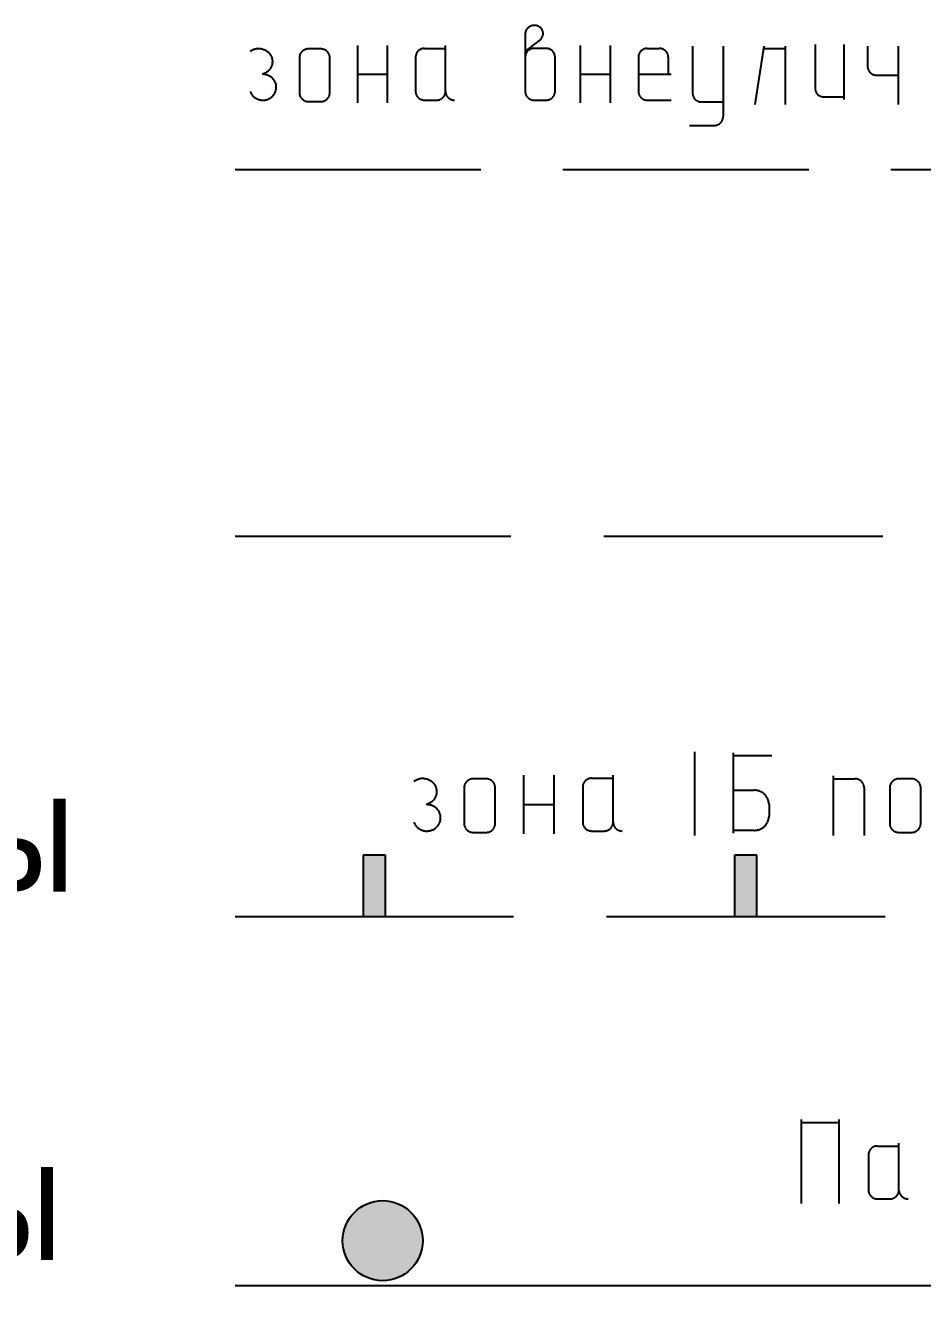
# Model space of a CAD drawing. Extents: x -2918 to -212, y 225 to 5715.
# Drawn here: x -390.19 to -374.54, y 924.11 to 946.28 of the extents above; entities that cross this region are included whole.
import ezdxf

# ---------------------------------------------------------------- set-up
doc = ezdxf.new("R2010")
doc.units = 0
doc.layers.get('0').update_dxf_attribs({"linetype": 'CONTINUOUS'})
doc.styles.add('STYLE-ARIAL_NARROW', font='ARIALN.TTF')

# ---------------------------------------------------------------- blocks, each defined once
blk = doc.blocks.new('УСЛ__ОБОЗНАЧЕНИЯ_ГЕО_2')
at = {"linetype": 'CONTINUOUS'}
for points in [[(91.618, -100.262), (91.226, -100.262), (91.226, -101.328), (91.618, -101.328)], [(98.094, -100.262), (97.702, -100.262), (97.702, -101.328), (98.094, -101.328)]]:
    blk.add_hatch(color=18, dxfattribs=at).paths.add_polyline_path(points)
h = blk.add_hatch(color=18, dxfattribs=at)
edge = h.paths.add_edge_path()
edge.add_arc((91.567, -106.982), 0.698, 0, 360)
at = {"color": 18, "linetype": 'CONTINUOUS'}
for p, q in [((90.486, -86.199), (90.273, -86.199)), ((91.128, -86.14), (91.128, -87.139)), ((91.647, -86.14), (91.647, -87.139)), ((92.298, -86.191), (92.662, -86.191)), ((92.662, -86.943), (92.662, -86.141)), ((94.312, -86.041), (94.052, -86.241)), ((94.417, -86.191), (94.208, -86.191)), ((95.012, -86.14), (95.012, -87.139)), ((95.532, -86.14), (95.532, -87.139)), ((96.182, -86.191), (96.391, -86.191)), ((96.971, -86.151), (96.971, -86.971)), ((97.504, -86.151), (97.504, -87.381)), ((98.214, -86.149), (98.055, -87.169)), ((98.585, -86.199), (98.214, -86.199)), ((98.585, -86.149), (98.585, -87.169)), ((99.109, -86.124), (99.109, -86.892)), ((99.607, -86.124), (99.607, -87.083)), ((100.023, -86.149), (100.023, -86.506)), ((100.554, -86.149), (100.554, -87.169)), ((90.114, -86.353), (90.114, -86.965)), ((90.645, -86.965), (90.645, -86.353)), ((92.141, -86.342), (92.141, -86.943)), ((94.573, -86.943), (94.573, -86.342)), ((96.026, -86.342), (96.026, -86.943)), ((96.547, -86.342), (96.547, -86.642)), ((91.128, -86.64), (91.647, -86.64)), ((95.012, -86.64), (95.532, -86.64)), ((96.026, -86.642), (96.599, -86.642)), ((100.182, -86.659), (100.554, -86.659)), ((92.298, -87.093), (92.506, -87.093)), ((94.208, -87.093), (94.417, -87.093)), ((96.182, -87.093), (96.599, -87.093)), ((99.258, -87.035), (99.607, -87.035)), ((90.273, -87.118), (90.486, -87.118)), ((97.131, -87.125), (97.504, -87.125)), ((96.917, -87.535), (97.344, -87.535)), ((88.993, -88.303), (93.281, -88.303)), ((94.71, -88.303), (98.997, -88.303)), ((100.426, -88.303), (104.713, -88.303)), ((88.993, -94.696), (93.804, -94.696)), ((95.425, -94.696), (100.289, -94.696)), ((97.003, -98.459), (97.003, -99.916)), ((97.679, -98.476), (97.679, -99.877)), ((98.356, -98.526), (97.679, -98.526)), ((92.112, -98.969), (92.122, -98.962)), ((92.122, -98.962), (92.133, -98.955)), ((92.133, -98.955), (92.144, -98.949)), ((92.144, -98.949), (92.155, -98.943)), ((92.155, -98.943), (92.167, -98.938)), ((92.167, -98.938), (92.178, -98.933)), ((92.178, -98.933), (92.19, -98.929)), ((92.19, -98.929), (92.203, -98.926)), ((92.203, -98.926), (92.215, -98.923)), ((92.215, -98.923), (92.228, -98.921)), ((92.228, -98.921), (92.24, -98.919)), ((92.24, -98.919), (92.253, -98.919)), ((92.253, -98.919), (92.266, -98.918)), ((92.266, -98.918), (92.278, -98.919)), ((92.278, -98.919), (92.291, -98.92)), ((92.291, -98.92), (92.304, -98.921)), ((92.304, -98.921), (92.316, -98.924)), ((92.316, -98.924), (92.328, -98.927)), ((92.328, -98.927), (92.341, -98.93)), ((92.341, -98.93), (92.353, -98.934)), ((92.353, -98.934), (92.364, -98.939)), ((92.364, -98.939), (92.376, -98.944)), ((92.376, -98.944), (92.387, -98.95)), ((92.387, -98.95), (92.398, -98.957)), ((92.398, -98.957), (92.408, -98.964)), ((92.408, -98.964), (92.418, -98.971)), ((92.418, -98.971), (92.428, -98.979)), ((92.428, -98.979), (92.437, -98.988)), ((92.437, -98.988), (92.446, -98.997)), ((92.446, -98.997), (92.454, -99.006)), ((92.454, -99.006), (92.462, -99.016)), ((92.462, -99.016), (92.469, -99.026)), ((92.469, -99.026), (92.475, -99.037)), ((92.475, -99.037), (92.481, -99.047)), ((92.481, -99.047), (92.487, -99.059)), ((92.487, -99.059), (92.492, -99.07)), ((92.492, -99.07), (92.496, -99.081)), ((92.496, -99.081), (92.499, -99.093)), ((92.989, -99.067), (92.988, -99.075)), ((92.988, -99.075), (92.988, -99.083)), ((92.988, -99.083), (92.988, -99.707)), ((92.99, -99.059), (92.989, -99.067)), ((92.991, -99.05), (92.99, -99.059)), ((92.993, -99.043), (92.991, -99.05)), ((92.996, -99.035), (92.993, -99.043)), ((92.999, -99.027), (92.996, -99.035)), ((93.002, -99.019), (92.999, -99.027)), ((93.005, -99.012), (93.002, -99.019)), ((93.009, -99.005), (93.005, -99.012)), ((93.014, -98.998), (93.009, -99.005)), ((93.019, -98.991), (93.014, -98.998)), ((93.024, -98.985), (93.019, -98.991)), ((93.029, -98.978), (93.024, -98.985)), ((93.035, -98.973), (93.029, -98.978)), ((93.041, -98.967), (93.035, -98.973)), ((93.048, -98.962), (93.041, -98.967)), ((93.055, -98.957), (93.048, -98.962)), ((93.062, -98.952), (93.055, -98.957)), ((93.069, -98.948), (93.062, -98.952)), ((93.076, -98.944), (93.069, -98.948)), ((93.084, -98.94), (93.076, -98.944)), ((93.092, -98.937), (93.084, -98.94)), ((93.1, -98.935), (93.092, -98.937)), ((93.108, -98.932), (93.1, -98.935)), ((93.116, -98.93), (93.108, -98.932)), ((93.125, -98.929), (93.116, -98.93)), ((93.133, -98.928), (93.125, -98.929)), ((93.142, -98.927), (93.133, -98.928)), ((93.15, -98.927), (93.142, -98.927)), ((93.367, -98.927), (93.15, -98.927)), ((93.375, -98.927), (93.367, -98.927)), ((93.383, -98.928), (93.375, -98.927)), ((93.392, -98.929), (93.383, -98.928)), ((93.4, -98.93), (93.392, -98.929)), ((93.409, -98.932), (93.4, -98.93)), ((93.417, -98.935), (93.409, -98.932)), ((93.425, -98.937), (93.417, -98.935)), ((93.433, -98.94), (93.425, -98.937)), ((93.44, -98.944), (93.433, -98.94)), ((93.448, -98.948), (93.44, -98.944)), ((93.455, -98.952), (93.448, -98.948)), ((93.462, -98.957), (93.455, -98.952)), ((93.469, -98.962), (93.462, -98.957)), ((93.475, -98.967), (93.469, -98.962)), ((93.481, -98.973), (93.475, -98.967)), ((93.487, -98.978), (93.481, -98.973)), ((93.493, -98.985), (93.487, -98.978)), ((93.498, -98.991), (93.493, -98.985)), ((93.503, -98.998), (93.498, -98.991)), ((93.507, -99.005), (93.503, -98.998)), ((93.511, -99.012), (93.507, -99.005)), ((93.515, -99.019), (93.511, -99.012)), ((93.518, -99.027), (93.515, -99.019)), ((93.521, -99.035), (93.518, -99.027)), ((93.523, -99.043), (93.521, -99.035)), ((93.525, -99.05), (93.523, -99.043)), ((93.527, -99.059), (93.525, -99.05)), ((93.528, -99.067), (93.527, -99.059)), ((93.529, -99.075), (93.528, -99.067)), ((93.529, -99.083), (93.529, -99.075)), ((93.529, -99.707), (93.529, -99.083)), ((94.021, -98.866), (94.021, -99.885)), ((94.551, -98.866), (94.551, -99.885)), ((95.056, -99.056), (95.055, -99.063)), ((95.055, -99.063), (95.055, -99.072)), ((95.055, -99.072), (95.055, -99.685)), ((95.057, -99.048), (95.056, -99.056)), ((95.058, -99.04), (95.057, -99.048)), ((95.06, -99.032), (95.058, -99.04)), ((95.062, -99.024), (95.06, -99.032)), ((95.065, -99.017), (95.062, -99.024)), ((95.069, -99.009), (95.065, -99.017)), ((95.072, -99.002), (95.069, -99.009)), ((95.076, -98.995), (95.072, -99.002)), ((95.081, -98.988), (95.076, -98.995)), ((95.085, -98.981), (95.081, -98.988)), ((95.09, -98.975), (95.085, -98.981)), ((95.096, -98.969), (95.09, -98.975)), ((95.101, -98.963), (95.096, -98.969)), ((95.107, -98.958), (95.101, -98.963)), ((95.114, -98.952), (95.107, -98.958)), ((95.121, -98.948), (95.114, -98.952)), ((95.127, -98.943), (95.121, -98.948)), ((95.135, -98.939), (95.127, -98.943)), ((95.142, -98.935), (95.135, -98.939)), ((95.149, -98.932), (95.142, -98.935)), ((95.157, -98.928), (95.149, -98.932)), ((95.165, -98.926), (95.157, -98.928)), ((95.173, -98.923), (95.165, -98.926)), ((95.181, -98.922), (95.173, -98.923)), ((95.189, -98.92), (95.181, -98.922)), ((95.197, -98.919), (95.189, -98.92)), ((95.206, -98.919), (95.197, -98.919)), ((95.214, -98.918), (95.206, -98.919)), ((95.214, -98.918), (95.586, -98.918)), ((95.586, -99.685), (95.586, -98.867)), ((99.422, -98.875), (99.422, -99.915)), ((99.422, -98.927), (99.801, -98.927)), ((99.809, -98.927), (99.801, -98.927)), ((99.818, -98.928), (99.809, -98.927)), ((99.826, -98.929), (99.818, -98.928)), ((99.835, -98.93), (99.826, -98.929)), ((99.843, -98.932), (99.835, -98.93)), ((99.851, -98.935), (99.843, -98.932)), ((99.859, -98.937), (99.851, -98.935)), ((99.867, -98.94), (99.859, -98.937)), ((99.875, -98.944), (99.867, -98.94)), ((99.882, -98.948), (99.875, -98.944)), ((99.889, -98.952), (99.882, -98.948)), ((99.896, -98.957), (99.889, -98.952)), ((99.903, -98.962), (99.896, -98.957)), ((99.91, -98.967), (99.903, -98.962)), ((99.916, -98.973), (99.91, -98.967)), ((99.921, -98.978), (99.916, -98.973)), ((99.927, -98.985), (99.921, -98.978)), ((99.932, -98.991), (99.927, -98.985)), ((99.937, -98.998), (99.932, -98.991)), ((99.941, -99.005), (99.937, -98.998)), ((99.945, -99.012), (99.941, -99.005)), ((99.949, -99.019), (99.945, -99.012)), ((99.952, -99.027), (99.949, -99.019)), ((99.955, -99.035), (99.952, -99.027)), ((99.957, -99.043), (99.955, -99.035)), ((99.959, -99.05), (99.957, -99.043)), ((99.961, -99.059), (99.959, -99.05)), ((99.962, -99.067), (99.961, -99.059)), ((99.963, -99.075), (99.962, -99.067)), ((99.963, -99.083), (99.963, -99.075)), ((99.963, -99.083), (99.963, -99.915)), ((100.411, -99.059), (100.409, -99.067)), ((100.409, -99.067), (100.409, -99.075)), ((100.409, -99.075), (100.409, -99.083)), ((100.409, -99.083), (100.409, -99.707)), ((100.412, -99.05), (100.411, -99.059)), ((100.414, -99.043), (100.412, -99.05)), ((100.416, -99.035), (100.414, -99.043)), ((100.419, -99.027), (100.416, -99.035)), ((100.423, -99.019), (100.419, -99.027)), ((100.426, -99.012), (100.423, -99.019)), ((100.43, -99.005), (100.426, -99.012)), ((100.435, -98.998), (100.43, -99.005)), ((100.44, -98.991), (100.435, -98.998)), ((100.445, -98.985), (100.44, -98.991)), ((100.45, -98.978), (100.445, -98.985)), ((100.456, -98.973), (100.45, -98.978)), ((100.462, -98.967), (100.456, -98.973)), ((100.469, -98.962), (100.462, -98.967)), ((100.475, -98.957), (100.469, -98.962)), ((100.482, -98.952), (100.475, -98.957)), ((100.49, -98.948), (100.482, -98.952)), ((100.497, -98.944), (100.49, -98.948)), ((100.505, -98.94), (100.497, -98.944)), ((100.513, -98.937), (100.505, -98.94)), ((100.521, -98.935), (100.513, -98.937)), ((100.529, -98.932), (100.521, -98.935)), ((100.537, -98.93), (100.529, -98.932)), ((100.545, -98.929), (100.537, -98.93)), ((100.554, -98.928), (100.545, -98.929)), ((100.562, -98.927), (100.554, -98.928)), ((100.571, -98.927), (100.562, -98.927)), ((100.787, -98.927), (100.571, -98.927)), ((100.796, -98.927), (100.787, -98.927)), ((100.804, -98.928), (100.796, -98.927)), ((100.813, -98.929), (100.804, -98.928)), ((100.821, -98.93), (100.813, -98.929)), ((100.829, -98.932), (100.821, -98.93)), ((100.838, -98.935), (100.829, -98.932)), ((100.846, -98.937), (100.838, -98.935)), ((100.853, -98.94), (100.846, -98.937)), ((100.861, -98.944), (100.853, -98.94)), ((100.868, -98.948), (100.861, -98.944)), ((100.876, -98.952), (100.868, -98.948)), ((100.883, -98.957), (100.876, -98.952)), ((100.889, -98.962), (100.883, -98.957)), ((100.896, -98.967), (100.889, -98.962)), ((100.902, -98.973), (100.896, -98.967)), ((100.908, -98.978), (100.902, -98.973)), ((100.914, -98.985), (100.908, -98.978)), ((100.919, -98.991), (100.914, -98.985)), ((100.924, -98.998), (100.919, -98.991)), ((100.928, -99.005), (100.924, -98.998)), ((100.932, -99.012), (100.928, -99.005)), ((100.936, -99.019), (100.932, -99.012)), ((100.939, -99.027), (100.936, -99.019)), ((100.942, -99.035), (100.939, -99.027)), ((100.944, -99.043), (100.942, -99.035)), ((100.946, -99.05), (100.944, -99.043)), ((100.948, -99.059), (100.946, -99.05)), ((100.949, -99.067), (100.948, -99.059)), ((100.949, -99.075), (100.949, -99.067)), ((100.95, -99.083), (100.949, -99.075)), ((100.95, -99.707), (100.95, -99.083)), ((92.451, -99.3), (92.443, -99.31)), ((92.459, -99.291), (92.451, -99.3)), ((92.467, -99.281), (92.459, -99.291)), ((92.473, -99.27), (92.467, -99.281)), ((92.48, -99.26), (92.473, -99.27)), ((92.485, -99.249), (92.48, -99.26)), ((92.49, -99.237), (92.485, -99.249)), ((92.495, -99.226), (92.49, -99.237)), ((92.498, -99.214), (92.495, -99.226)), ((92.501, -99.202), (92.498, -99.214)), ((92.499, -99.093), (92.502, -99.105)), ((92.504, -99.19), (92.501, -99.202)), ((92.502, -99.105), (92.504, -99.117)), ((92.504, -99.117), (92.506, -99.129)), ((92.505, -99.178), (92.504, -99.19)), ((92.507, -99.166), (92.505, -99.178)), ((92.506, -99.129), (92.507, -99.141)), ((92.507, -99.141), (92.507, -99.154)), ((92.507, -99.154), (92.507, -99.166)), ((97.679, -99.127), (98.044, -99.127)), ((98.057, -99.127), (98.044, -99.127)), ((98.071, -99.128), (98.057, -99.127)), ((98.084, -99.13), (98.071, -99.128)), ((98.098, -99.132), (98.084, -99.13)), ((98.111, -99.135), (98.098, -99.132)), ((98.124, -99.139), (98.111, -99.135)), ((98.137, -99.143), (98.124, -99.139)), ((98.149, -99.148), (98.137, -99.143)), ((98.162, -99.154), (98.149, -99.148)), ((98.174, -99.16), (98.162, -99.154)), ((98.185, -99.167), (98.174, -99.16)), ((98.196, -99.175), (98.185, -99.167)), ((98.207, -99.183), (98.196, -99.175)), ((98.218, -99.191), (98.207, -99.183)), ((98.228, -99.2), (98.218, -99.191)), ((98.237, -99.21), (98.228, -99.2)), ((98.246, -99.22), (98.237, -99.21)), ((98.254, -99.23), (98.246, -99.22)), ((98.262, -99.241), (98.254, -99.23)), ((98.269, -99.252), (98.262, -99.241)), ((98.276, -99.263), (98.269, -99.252)), ((98.281, -99.275), (98.276, -99.263)), ((98.286, -99.287), (98.281, -99.275)), ((98.291, -99.3), (98.286, -99.287)), ((98.295, -99.312), (98.291, -99.3)), ((92.337, -99.375), (92.325, -99.378)), ((92.337, -99.378), (92.325, -99.378)), ((92.349, -99.371), (92.337, -99.375)), ((92.35, -99.378), (92.337, -99.378)), ((92.361, -99.366), (92.349, -99.371)), ((92.363, -99.379), (92.35, -99.378)), ((92.372, -99.361), (92.361, -99.366)), ((92.375, -99.381), (92.363, -99.379)), ((92.384, -99.355), (92.372, -99.361)), ((92.388, -99.383), (92.375, -99.381)), ((92.395, -99.349), (92.384, -99.355)), ((92.4, -99.386), (92.388, -99.383)), ((92.405, -99.342), (92.395, -99.349)), ((92.412, -99.389), (92.4, -99.386)), ((92.415, -99.335), (92.405, -99.342)), ((92.424, -99.393), (92.412, -99.389)), ((92.425, -99.327), (92.415, -99.335)), ((92.436, -99.398), (92.424, -99.393)), ((92.434, -99.319), (92.425, -99.327)), ((92.443, -99.31), (92.434, -99.319)), ((92.447, -99.403), (92.436, -99.398)), ((92.458, -99.409), (92.447, -99.403)), ((92.469, -99.415), (92.458, -99.409)), ((92.479, -99.422), (92.469, -99.415)), ((92.489, -99.429), (92.479, -99.422)), ((92.499, -99.437), (92.489, -99.429)), ((92.508, -99.446), (92.499, -99.437)), ((92.516, -99.454), (92.508, -99.446)), ((92.525, -99.464), (92.516, -99.454)), ((92.532, -99.473), (92.525, -99.464)), ((92.539, -99.483), (92.532, -99.473)), ((92.546, -99.494), (92.539, -99.483)), ((92.552, -99.504), (92.546, -99.494)), ((92.557, -99.515), (92.552, -99.504)), ((92.562, -99.527), (92.557, -99.515)), ((92.566, -99.538), (92.562, -99.527)), ((94.021, -99.376), (94.551, -99.376)), ((98.298, -99.325), (98.295, -99.312)), ((98.301, -99.338), (98.298, -99.325)), ((98.302, -99.351), (98.301, -99.338)), ((98.304, -99.364), (98.302, -99.351)), ((98.304, -99.377), (98.304, -99.364)), ((98.304, -99.377), (98.304, -99.577)), ((92.112, -99.685), (92.117, -99.696)), ((92.117, -99.696), (92.122, -99.707)), ((92.122, -99.707), (92.128, -99.718)), ((92.128, -99.718), (92.134, -99.728)), ((92.134, -99.728), (92.141, -99.739)), ((92.141, -99.739), (92.148, -99.748)), ((92.148, -99.748), (92.156, -99.758)), ((92.522, -99.755), (92.53, -99.746)), ((92.53, -99.746), (92.537, -99.736)), ((92.537, -99.736), (92.544, -99.725)), ((92.544, -99.725), (92.55, -99.715)), ((92.55, -99.715), (92.556, -99.704)), ((92.556, -99.704), (92.561, -99.693)), ((92.561, -99.693), (92.565, -99.681)), ((92.565, -99.681), (92.569, -99.67)), ((92.57, -99.55), (92.566, -99.538)), ((92.569, -99.67), (92.572, -99.658)), ((92.573, -99.562), (92.57, -99.55)), ((92.572, -99.658), (92.574, -99.646)), ((92.575, -99.573), (92.573, -99.562)), ((92.574, -99.646), (92.576, -99.634)), ((92.576, -99.586), (92.575, -99.573)), ((92.577, -99.598), (92.576, -99.586)), ((92.576, -99.634), (92.577, -99.622)), ((92.577, -99.61), (92.577, -99.598)), ((92.577, -99.622), (92.577, -99.61)), ((92.988, -99.707), (92.988, -99.716)), ((92.988, -99.716), (92.989, -99.724)), ((92.989, -99.724), (92.99, -99.732)), ((92.99, -99.732), (92.991, -99.74)), ((92.991, -99.74), (92.993, -99.748)), ((92.993, -99.748), (92.996, -99.756)), ((93.521, -99.756), (93.523, -99.748)), ((93.523, -99.748), (93.525, -99.74)), ((93.525, -99.74), (93.527, -99.732)), ((93.527, -99.732), (93.528, -99.724)), ((93.528, -99.724), (93.529, -99.716)), ((93.529, -99.716), (93.529, -99.707)), ((95.055, -99.685), (95.055, -99.693)), ((95.055, -99.693), (95.056, -99.701)), ((95.056, -99.701), (95.057, -99.709)), ((95.057, -99.709), (95.058, -99.716)), ((95.058, -99.716), (95.06, -99.724)), ((95.06, -99.724), (95.062, -99.732)), ((95.062, -99.732), (95.065, -99.74)), ((95.065, -99.74), (95.069, -99.747)), ((95.069, -99.747), (95.072, -99.754)), ((95.569, -99.754), (95.572, -99.747)), ((95.572, -99.747), (95.575, -99.74)), ((95.575, -99.74), (95.578, -99.732)), ((95.578, -99.732), (95.581, -99.724)), ((95.581, -99.724), (95.583, -99.716)), ((95.583, -99.716), (95.584, -99.709)), ((95.584, -99.709), (95.585, -99.701)), ((95.585, -99.701), (95.586, -99.693)), ((95.586, -99.693), (95.586, -99.685)), ((95.586, -99.685), (95.586, -99.693)), ((95.586, -99.693), (95.587, -99.701)), ((95.587, -99.701), (95.588, -99.709)), ((95.588, -99.709), (95.59, -99.716)), ((95.59, -99.716), (95.592, -99.724)), ((95.592, -99.724), (95.594, -99.732)), ((95.594, -99.732), (95.597, -99.74)), ((95.597, -99.74), (95.6, -99.747)), ((95.6, -99.747), (95.603, -99.754)), ((98.228, -99.754), (98.237, -99.745)), ((98.237, -99.745), (98.246, -99.735)), ((98.246, -99.735), (98.254, -99.724)), ((98.254, -99.724), (98.262, -99.713)), ((98.262, -99.713), (98.269, -99.702)), ((98.269, -99.702), (98.276, -99.691)), ((98.276, -99.691), (98.281, -99.679)), ((98.281, -99.679), (98.286, -99.667)), ((98.286, -99.667), (98.291, -99.655)), ((98.291, -99.655), (98.295, -99.642)), ((98.295, -99.642), (98.298, -99.629)), ((98.298, -99.629), (98.301, -99.616)), ((98.301, -99.616), (98.302, -99.603)), ((98.302, -99.603), (98.304, -99.59)), ((98.304, -99.59), (98.304, -99.577)), ((100.409, -99.707), (100.409, -99.716)), ((100.409, -99.716), (100.409, -99.724)), ((100.409, -99.724), (100.411, -99.732)), ((100.411, -99.732), (100.412, -99.74)), ((100.412, -99.74), (100.414, -99.748)), ((100.414, -99.748), (100.416, -99.756)), ((100.942, -99.756), (100.944, -99.748)), ((100.944, -99.748), (100.946, -99.74)), ((100.946, -99.74), (100.948, -99.732)), ((100.948, -99.732), (100.949, -99.724)), ((100.949, -99.716), (100.95, -99.707)), ((100.949, -99.724), (100.949, -99.716)), ((92.156, -99.758), (92.165, -99.767)), ((92.165, -99.767), (92.174, -99.775)), ((92.174, -99.775), (92.183, -99.784)), ((92.183, -99.784), (92.193, -99.791)), ((92.193, -99.791), (92.203, -99.798)), ((92.203, -99.798), (92.214, -99.805)), ((92.214, -99.805), (92.225, -99.811)), ((92.225, -99.811), (92.236, -99.816)), ((92.236, -99.816), (92.247, -99.821)), ((92.247, -99.821), (92.259, -99.825)), ((92.259, -99.825), (92.271, -99.829)), ((92.271, -99.829), (92.283, -99.832)), ((92.283, -99.832), (92.296, -99.835)), ((92.296, -99.835), (92.308, -99.836)), ((92.308, -99.836), (92.321, -99.838)), ((92.321, -99.838), (92.333, -99.838)), ((92.333, -99.838), (92.346, -99.838)), ((92.346, -99.838), (92.359, -99.837)), ((92.359, -99.837), (92.371, -99.836)), ((92.371, -99.836), (92.384, -99.834)), ((92.384, -99.834), (92.396, -99.831)), ((92.396, -99.831), (92.408, -99.828)), ((92.408, -99.828), (92.42, -99.824)), ((92.42, -99.824), (92.432, -99.82)), ((92.432, -99.82), (92.443, -99.815)), ((92.443, -99.815), (92.455, -99.809)), ((92.455, -99.809), (92.465, -99.803)), ((92.465, -99.803), (92.476, -99.796)), ((92.476, -99.796), (92.486, -99.789)), ((92.486, -99.789), (92.496, -99.781)), ((92.496, -99.781), (92.505, -99.773)), ((92.505, -99.773), (92.514, -99.764)), ((92.514, -99.764), (92.522, -99.755)), ((92.996, -99.756), (92.999, -99.763)), ((92.999, -99.763), (93.002, -99.771)), ((93.002, -99.771), (93.005, -99.778)), ((93.005, -99.778), (93.009, -99.785)), ((93.009, -99.785), (93.014, -99.792)), ((93.014, -99.792), (93.019, -99.799)), ((93.019, -99.799), (93.024, -99.806)), ((93.024, -99.806), (93.029, -99.812)), ((93.029, -99.812), (93.035, -99.818)), ((93.035, -99.818), (93.041, -99.823)), ((93.041, -99.823), (93.048, -99.829)), ((93.048, -99.829), (93.055, -99.834)), ((93.055, -99.834), (93.062, -99.838)), ((93.062, -99.838), (93.069, -99.842)), ((93.069, -99.842), (93.076, -99.846)), ((93.076, -99.846), (93.084, -99.85)), ((93.084, -99.85), (93.092, -99.853)), ((93.092, -99.853), (93.1, -99.856)), ((93.1, -99.856), (93.108, -99.858)), ((93.108, -99.858), (93.116, -99.86)), ((93.116, -99.86), (93.125, -99.861)), ((93.125, -99.861), (93.133, -99.862)), ((93.133, -99.862), (93.142, -99.863)), ((93.142, -99.863), (93.15, -99.863)), ((93.15, -99.863), (93.367, -99.863)), ((93.367, -99.863), (93.375, -99.863)), ((93.375, -99.863), (93.383, -99.862)), ((93.383, -99.862), (93.392, -99.861)), ((93.392, -99.861), (93.4, -99.86)), ((93.4, -99.86), (93.409, -99.858)), ((93.409, -99.858), (93.417, -99.856)), ((93.417, -99.856), (93.425, -99.853)), ((93.425, -99.853), (93.433, -99.85)), ((93.433, -99.85), (93.44, -99.846)), ((93.44, -99.846), (93.448, -99.842)), ((93.448, -99.842), (93.455, -99.838)), ((93.455, -99.838), (93.462, -99.834)), ((93.462, -99.834), (93.469, -99.829)), ((93.469, -99.829), (93.475, -99.823)), ((93.475, -99.823), (93.481, -99.818)), ((93.481, -99.818), (93.487, -99.812)), ((93.487, -99.812), (93.493, -99.806)), ((93.493, -99.806), (93.498, -99.799)), ((93.498, -99.799), (93.503, -99.792)), ((93.503, -99.792), (93.507, -99.785)), ((93.507, -99.785), (93.511, -99.778)), ((93.511, -99.778), (93.515, -99.771)), ((93.515, -99.771), (93.518, -99.763)), ((93.518, -99.763), (93.521, -99.756)), ((95.072, -99.754), (95.076, -99.761)), ((95.076, -99.761), (95.081, -99.768)), ((95.081, -99.768), (95.085, -99.775)), ((95.085, -99.775), (95.09, -99.781)), ((95.09, -99.781), (95.096, -99.787)), ((95.096, -99.787), (95.101, -99.793)), ((95.101, -99.793), (95.107, -99.798)), ((95.107, -99.798), (95.114, -99.804)), ((95.114, -99.804), (95.121, -99.809)), ((95.121, -99.809), (95.127, -99.813)), ((95.127, -99.813), (95.135, -99.817)), ((95.135, -99.817), (95.142, -99.821)), ((95.142, -99.821), (95.149, -99.825)), ((95.149, -99.825), (95.157, -99.828)), ((95.157, -99.828), (95.165, -99.83)), ((95.165, -99.83), (95.173, -99.833)), ((95.173, -99.833), (95.181, -99.835)), ((95.181, -99.835), (95.189, -99.836)), ((95.189, -99.836), (95.197, -99.837)), ((95.197, -99.837), (95.206, -99.838)), ((95.206, -99.838), (95.214, -99.838)), ((95.214, -99.838), (95.427, -99.838)), ((95.427, -99.838), (95.435, -99.838)), ((95.435, -99.838), (95.443, -99.837)), ((95.443, -99.837), (95.452, -99.836)), ((95.452, -99.836), (95.46, -99.835)), ((95.46, -99.835), (95.468, -99.833)), ((95.468, -99.833), (95.476, -99.83)), ((95.476, -99.83), (95.484, -99.828)), ((95.484, -99.828), (95.491, -99.825)), ((95.491, -99.825), (95.499, -99.821)), ((95.499, -99.821), (95.506, -99.817)), ((95.506, -99.817), (95.514, -99.813)), ((95.514, -99.813), (95.52, -99.809)), ((95.52, -99.809), (95.527, -99.804)), ((95.527, -99.804), (95.533, -99.798)), ((95.533, -99.798), (95.539, -99.793)), ((95.539, -99.793), (95.545, -99.787)), ((95.545, -99.787), (95.551, -99.781)), ((95.551, -99.781), (95.556, -99.775)), ((95.556, -99.775), (95.56, -99.768)), ((95.56, -99.768), (95.565, -99.761)), ((95.565, -99.761), (95.569, -99.754)), ((95.603, -99.754), (95.607, -99.761)), ((95.607, -99.761), (95.612, -99.768)), ((95.612, -99.768), (95.617, -99.775)), ((95.617, -99.775), (95.622, -99.781)), ((95.622, -99.781), (95.627, -99.787)), ((95.627, -99.787), (95.633, -99.793)), ((95.633, -99.793), (95.639, -99.798)), ((95.639, -99.798), (95.645, -99.804)), ((95.645, -99.804), (95.652, -99.809)), ((95.652, -99.809), (95.659, -99.813)), ((95.659, -99.813), (95.666, -99.817)), ((95.666, -99.817), (95.673, -99.821)), ((95.673, -99.821), (95.681, -99.825)), ((95.681, -99.825), (95.688, -99.828)), ((95.688, -99.828), (95.696, -99.83)), ((95.696, -99.83), (95.704, -99.833)), ((95.704, -99.833), (95.712, -99.835)), ((95.712, -99.835), (95.72, -99.836)), ((95.72, -99.836), (95.729, -99.837)), ((95.729, -99.837), (95.737, -99.838)), ((95.737, -99.838), (95.745, -99.838)), ((98.044, -99.828), (97.679, -99.828)), ((98.044, -99.828), (98.057, -99.827)), ((98.057, -99.827), (98.071, -99.826)), ((98.071, -99.826), (98.084, -99.824)), ((98.084, -99.824), (98.098, -99.822)), ((98.098, -99.822), (98.111, -99.819)), ((98.111, -99.819), (98.124, -99.815)), ((98.124, -99.815), (98.137, -99.811)), ((98.137, -99.811), (98.149, -99.806)), ((98.149, -99.806), (98.162, -99.8)), ((98.162, -99.8), (98.174, -99.794)), ((98.174, -99.794), (98.185, -99.787)), ((98.185, -99.787), (98.196, -99.78)), ((98.196, -99.78), (98.207, -99.772)), ((98.207, -99.772), (98.218, -99.763)), ((98.218, -99.763), (98.228, -99.754)), ((100.416, -99.756), (100.419, -99.763)), ((100.419, -99.763), (100.423, -99.771)), ((100.423, -99.771), (100.426, -99.778)), ((100.426, -99.778), (100.43, -99.785)), ((100.43, -99.785), (100.435, -99.792)), ((100.435, -99.792), (100.44, -99.799)), ((100.44, -99.799), (100.445, -99.806)), ((100.445, -99.806), (100.45, -99.812)), ((100.45, -99.812), (100.456, -99.818)), ((100.456, -99.818), (100.462, -99.823)), ((100.462, -99.823), (100.469, -99.829)), ((100.469, -99.829), (100.475, -99.834)), ((100.475, -99.834), (100.482, -99.838)), ((100.482, -99.838), (100.49, -99.842)), ((100.49, -99.842), (100.497, -99.846)), ((100.497, -99.846), (100.505, -99.85)), ((100.505, -99.85), (100.513, -99.853)), ((100.513, -99.853), (100.521, -99.856)), ((100.521, -99.856), (100.529, -99.858)), ((100.529, -99.858), (100.537, -99.86)), ((100.537, -99.86), (100.545, -99.861)), ((100.545, -99.861), (100.554, -99.862)), ((100.554, -99.862), (100.562, -99.863)), ((100.562, -99.863), (100.571, -99.863)), ((100.571, -99.863), (100.787, -99.863)), ((100.787, -99.863), (100.796, -99.863)), ((100.796, -99.863), (100.804, -99.862)), ((100.804, -99.862), (100.813, -99.861)), ((100.813, -99.861), (100.821, -99.86)), ((100.821, -99.86), (100.829, -99.858)), ((100.829, -99.858), (100.838, -99.856)), ((100.838, -99.856), (100.846, -99.853)), ((100.846, -99.853), (100.853, -99.85)), ((100.853, -99.85), (100.861, -99.846)), ((100.861, -99.846), (100.868, -99.842)), ((100.868, -99.842), (100.876, -99.838)), ((100.876, -99.838), (100.883, -99.834)), ((100.883, -99.834), (100.889, -99.829)), ((100.889, -99.829), (100.896, -99.823)), ((100.896, -99.823), (100.902, -99.818)), ((100.902, -99.818), (100.908, -99.812)), ((100.908, -99.812), (100.914, -99.806)), ((100.914, -99.806), (100.919, -99.799)), ((100.919, -99.799), (100.924, -99.792)), ((100.924, -99.792), (100.928, -99.785)), ((100.928, -99.785), (100.932, -99.778)), ((100.932, -99.778), (100.936, -99.771)), ((100.936, -99.771), (100.939, -99.763)), ((100.939, -99.763), (100.942, -99.756)), ((91.618, -100.262), (91.226, -100.262)), ((91.226, -100.262), (91.226, -101.328)), ((91.618, -101.328), (91.618, -100.262)), ((98.094, -100.262), (97.702, -100.262)), ((97.702, -100.262), (97.702, -101.328)), ((98.094, -101.328), (98.094, -100.262)), ((88.993, -101.328), (93.85, -101.328)), ((91.226, -101.328), (91.618, -101.328)), ((95.47, -101.328), (100.327, -101.328)), ((97.702, -101.328), (98.094, -101.328)), ((98.868, -106.332), (98.868, -104.87)), ((98.868, -104.922), (99.519, -104.922)), ((99.519, -104.87), (99.519, -106.332)), ((100.57, -106.1), (100.57, -105.28)), ((100.038, -105.477), (100.037, -105.485)), ((100.037, -105.485), (100.037, -106.1)), ((100.039, -105.461), (100.038, -105.469)), ((100.038, -105.469), (100.038, -105.477)), ((100.041, -105.453), (100.039, -105.461)), ((100.043, -105.445), (100.041, -105.453)), ((100.045, -105.437), (100.043, -105.445)), ((100.048, -105.43), (100.045, -105.437)), ((100.051, -105.422), (100.048, -105.43)), ((100.055, -105.415), (100.051, -105.422)), ((100.059, -105.408), (100.055, -105.415)), ((100.063, -105.401), (100.059, -105.408)), ((100.068, -105.395), (100.063, -105.401)), ((100.073, -105.388), (100.068, -105.395)), ((100.078, -105.382), (100.073, -105.388)), ((100.084, -105.376), (100.078, -105.382)), ((100.09, -105.371), (100.084, -105.376)), ((100.097, -105.365), (100.09, -105.371)), ((100.103, -105.36), (100.097, -105.365)), ((100.11, -105.356), (100.103, -105.36)), ((100.117, -105.352), (100.11, -105.356)), ((100.125, -105.348), (100.117, -105.352)), ((100.132, -105.345), (100.125, -105.348)), ((100.14, -105.341), (100.132, -105.345)), ((100.148, -105.339), (100.14, -105.341)), ((100.156, -105.336), (100.148, -105.339)), ((100.164, -105.335), (100.156, -105.336)), ((100.172, -105.333), (100.164, -105.335)), ((100.181, -105.332), (100.172, -105.333)), ((100.189, -105.331), (100.181, -105.332)), ((100.197, -105.331), (100.189, -105.331)), ((100.197, -105.331), (100.57, -105.331)), ((100.037, -106.1), (100.038, -106.108)), ((100.038, -106.108), (100.038, -106.116)), ((100.038, -106.116), (100.039, -106.124)), ((100.039, -106.124), (100.041, -106.132)), ((100.041, -106.132), (100.043, -106.14)), ((100.043, -106.14), (100.045, -106.148)), ((100.045, -106.148), (100.048, -106.155)), ((100.048, -106.155), (100.051, -106.163)), ((100.051, -106.163), (100.055, -106.17)), ((100.055, -106.17), (100.059, -106.177)), ((100.059, -106.177), (100.063, -106.184)), ((100.545, -106.184), (100.549, -106.177)), ((100.549, -106.177), (100.553, -106.17)), ((100.553, -106.17), (100.556, -106.163)), ((100.556, -106.163), (100.56, -106.155)), ((100.56, -106.155), (100.563, -106.148)), ((100.563, -106.148), (100.565, -106.14)), ((100.565, -106.14), (100.567, -106.132)), ((100.567, -106.132), (100.568, -106.124)), ((100.568, -106.124), (100.57, -106.116)), ((100.57, -106.108), (100.57, -106.1)), ((100.57, -106.1), (100.571, -106.108)), ((100.57, -106.116), (100.57, -106.108)), ((100.571, -106.108), (100.571, -106.116)), ((100.571, -106.116), (100.572, -106.124)), ((100.572, -106.124), (100.574, -106.132)), ((100.574, -106.132), (100.576, -106.14)), ((100.576, -106.14), (100.578, -106.148)), ((100.578, -106.148), (100.581, -106.155)), ((100.581, -106.155), (100.584, -106.163)), ((100.584, -106.163), (100.588, -106.17)), ((100.588, -106.17), (100.592, -106.177)), ((100.592, -106.177), (100.596, -106.184)), ((100.063, -106.184), (100.068, -106.191)), ((100.068, -106.191), (100.073, -106.197)), ((100.073, -106.197), (100.078, -106.203)), ((100.078, -106.203), (100.084, -106.209)), ((100.084, -106.209), (100.09, -106.214)), ((100.09, -106.214), (100.097, -106.22)), ((100.097, -106.22), (100.103, -106.224)), ((100.103, -106.224), (100.11, -106.229)), ((100.11, -106.229), (100.117, -106.233)), ((100.117, -106.233), (100.125, -106.237)), ((100.125, -106.237), (100.132, -106.241)), ((100.132, -106.241), (100.14, -106.244)), ((100.14, -106.244), (100.148, -106.246)), ((100.148, -106.246), (100.156, -106.249)), ((100.156, -106.249), (100.164, -106.251)), ((100.164, -106.251), (100.172, -106.252)), ((100.172, -106.252), (100.181, -106.253)), ((100.181, -106.253), (100.189, -106.254)), ((100.189, -106.254), (100.197, -106.254)), ((100.197, -106.254), (100.411, -106.254)), ((100.411, -106.254), (100.419, -106.254)), ((100.419, -106.254), (100.427, -106.253)), ((100.427, -106.253), (100.436, -106.252)), ((100.436, -106.252), (100.444, -106.251)), ((100.444, -106.251), (100.452, -106.249)), ((100.452, -106.249), (100.46, -106.246)), ((100.46, -106.246), (100.468, -106.244)), ((100.468, -106.244), (100.476, -106.241)), ((100.476, -106.241), (100.483, -106.237)), ((100.483, -106.237), (100.49, -106.233)), ((100.49, -106.233), (100.498, -106.229)), ((100.498, -106.229), (100.505, -106.224)), ((100.505, -106.224), (100.511, -106.22)), ((100.511, -106.22), (100.518, -106.214)), ((100.518, -106.214), (100.524, -106.209)), ((100.524, -106.209), (100.529, -106.203)), ((100.529, -106.203), (100.535, -106.197)), ((100.535, -106.197), (100.54, -106.191)), ((100.54, -106.191), (100.545, -106.184)), ((100.596, -106.184), (100.601, -106.191)), ((100.601, -106.191), (100.606, -106.197)), ((100.606, -106.197), (100.612, -106.203)), ((100.612, -106.203), (100.617, -106.209)), ((100.617, -106.209), (100.623, -106.214)), ((100.623, -106.214), (100.63, -106.22)), ((100.63, -106.22), (100.636, -106.224)), ((100.636, -106.224), (100.643, -106.229)), ((100.643, -106.229), (100.65, -106.233)), ((100.65, -106.233), (100.658, -106.237)), ((100.658, -106.237), (100.665, -106.241)), ((100.665, -106.241), (100.673, -106.244)), ((100.673, -106.244), (100.681, -106.246)), ((100.681, -106.246), (100.689, -106.249)), ((100.689, -106.249), (100.697, -106.251)), ((100.697, -106.251), (100.705, -106.252)), ((100.705, -106.252), (100.714, -106.253)), ((100.714, -106.253), (100.722, -106.254)), ((100.722, -106.254), (100.73, -106.254)), ((88.993, -107.764), (126.231, -107.764))]:
    blk.add_line(p, q, dxfattribs=at)
at = {"color": 18, "linetype": 'CONTINUOUS', "flags": 128}
for points in [[(94.208, -85.791), (94.2, -85.791), (94.192, -85.791), (94.184, -85.792), (94.176, -85.794), (94.168, -85.796), (94.16, -85.798), (94.152, -85.801), (94.145, -85.803), (94.137, -85.807), (94.13, -85.811), (94.123, -85.815), (94.116, -85.819), (94.11, -85.824), (94.104, -85.829), (94.098, -85.835), (94.092, -85.84), (94.087, -85.846), (94.082, -85.853), (94.077, -85.859), (94.073, -85.866), (94.069, -85.873), (94.065, -85.88), (94.062, -85.887), (94.059, -85.894), (94.057, -85.902), (94.055, -85.91), (94.054, -85.917), (94.053, -85.925), (94.052, -85.933), (94.052, -85.941), (94.052, -86.943)], [(94.312, -86.041), (94.318, -86.036), (94.324, -86.031), (94.329, -86.025), (94.334, -86.019), (94.339, -86.013), (94.343, -86.007), (94.347, -86), (94.351, -85.993), (94.354, -85.986), (94.357, -85.98), (94.359, -85.972), (94.361, -85.965), (94.362, -85.958), (94.364, -85.95), (94.365, -85.943), (94.365, -85.935), (94.365, -85.928), (94.364, -85.92), (94.363, -85.913), (94.362, -85.905), (94.36, -85.898), (94.358, -85.89), (94.356, -85.883), (94.353, -85.876), (94.349, -85.869), (94.346, -85.863), (94.342, -85.856), (94.337, -85.85), (94.332, -85.844), (94.328, -85.838), (94.322, -85.832), (94.317, -85.827), (94.311, -85.822), (94.304, -85.818), (94.298, -85.813), (94.291, -85.809), (94.284, -85.806), (94.277, -85.803), (94.27, -85.8), (94.262, -85.797), (94.255, -85.795), (94.247, -85.793), (94.24, -85.792), (94.232, -85.791), (94.224, -85.79), (94.216, -85.79), (94.208, -85.791)], [(89.256, -86.241), (89.266, -86.234), (89.276, -86.227), (89.286, -86.221), (89.298, -86.216), (89.309, -86.21), (89.32, -86.206), (89.332, -86.202), (89.344, -86.199), (89.356, -86.196), (89.369, -86.194), (89.381, -86.192), (89.393, -86.191), (89.406, -86.191), (89.418, -86.192), (89.431, -86.193), (89.443, -86.194), (89.456, -86.197), (89.468, -86.199), (89.48, -86.203), (89.491, -86.207), (89.503, -86.212), (89.514, -86.217), (89.525, -86.223), (89.536, -86.229), (89.546, -86.236), (89.556, -86.243), (89.565, -86.251), (89.574, -86.259), (89.583, -86.268), (89.591, -86.277), (89.598, -86.287), (89.605, -86.297), (89.612, -86.307), (89.617, -86.318), (89.623, -86.329), (89.628, -86.34), (89.632, -86.351), (89.635, -86.363), (89.638, -86.375), (89.64, -86.386), (89.642, -86.398), (89.643, -86.41), (89.643, -86.422), (89.642, -86.434), (89.641, -86.446), (89.64, -86.458), (89.637, -86.47), (89.634, -86.481), (89.63, -86.493), (89.626, -86.504), (89.621, -86.515), (89.616, -86.526), (89.61, -86.537), (89.603, -86.547), (89.596, -86.557), (89.588, -86.566), (89.58, -86.575), (89.571, -86.584), (89.562, -86.592), (89.553, -86.6), (89.543, -86.607), (89.532, -86.614), (89.522, -86.62), (89.511, -86.625), (89.499, -86.631), (89.488, -86.635), (89.476, -86.639), (89.464, -86.642)], [(90.273, -86.199), (90.265, -86.2), (90.257, -86.2), (90.248, -86.202), (90.24, -86.203), (90.232, -86.205), (90.224, -86.207), (90.216, -86.21), (90.209, -86.213), (90.201, -86.216), (90.194, -86.22), (90.187, -86.224), (90.18, -86.229), (90.173, -86.234), (90.167, -86.239), (90.161, -86.244), (90.155, -86.25), (90.15, -86.256), (90.145, -86.263), (90.14, -86.269), (90.135, -86.276), (90.131, -86.283), (90.128, -86.29), (90.125, -86.298), (90.122, -86.305), (90.12, -86.313), (90.118, -86.321), (90.116, -86.329), (90.115, -86.337), (90.114, -86.345), (90.114, -86.353)], [(90.645, -86.353), (90.645, -86.345), (90.644, -86.337), (90.643, -86.329), (90.641, -86.321), (90.639, -86.313), (90.637, -86.305), (90.634, -86.298), (90.631, -86.29), (90.627, -86.283), (90.624, -86.276), (90.619, -86.269), (90.614, -86.263), (90.609, -86.256), (90.604, -86.25), (90.598, -86.244), (90.592, -86.239), (90.586, -86.234), (90.579, -86.229), (90.572, -86.224), (90.565, -86.22), (90.558, -86.216), (90.55, -86.213), (90.543, -86.21), (90.535, -86.207), (90.527, -86.205), (90.519, -86.203), (90.51, -86.202), (90.502, -86.2), (90.494, -86.2), (90.486, -86.199)], [(92.298, -86.191), (92.289, -86.191), (92.281, -86.192), (92.273, -86.193), (92.265, -86.195), (92.257, -86.196), (92.249, -86.199), (92.242, -86.201), (92.234, -86.204), (92.227, -86.208), (92.22, -86.211), (92.213, -86.216), (92.206, -86.22), (92.199, -86.225), (92.193, -86.23), (92.187, -86.235), (92.182, -86.241), (92.176, -86.247), (92.171, -86.253), (92.167, -86.26), (92.162, -86.266), (92.158, -86.273), (92.155, -86.28), (92.152, -86.288), (92.149, -86.295), (92.147, -86.303), (92.145, -86.31), (92.143, -86.318), (92.142, -86.326), (92.142, -86.334), (92.141, -86.342)], [(94.208, -86.191), (94.2, -86.191), (94.192, -86.192), (94.184, -86.193), (94.176, -86.195), (94.168, -86.196), (94.16, -86.199), (94.152, -86.201), (94.145, -86.204), (94.137, -86.208), (94.13, -86.211), (94.123, -86.216), (94.116, -86.22), (94.11, -86.225), (94.104, -86.23), (94.098, -86.235), (94.092, -86.241), (94.087, -86.247), (94.082, -86.253), (94.077, -86.26), (94.073, -86.266), (94.069, -86.273), (94.065, -86.28), (94.062, -86.288), (94.059, -86.295), (94.057, -86.303), (94.055, -86.31), (94.054, -86.318), (94.053, -86.326), (94.052, -86.334), (94.052, -86.342)], [(94.573, -86.342), (94.573, -86.334), (94.572, -86.326), (94.571, -86.318), (94.57, -86.31), (94.568, -86.303), (94.565, -86.295), (94.563, -86.288), (94.559, -86.28), (94.556, -86.273), (94.552, -86.266), (94.548, -86.26), (94.543, -86.253), (94.538, -86.247), (94.533, -86.241), (94.527, -86.235), (94.521, -86.23), (94.515, -86.225), (94.509, -86.22), (94.502, -86.216), (94.495, -86.211), (94.488, -86.208), (94.48, -86.204), (94.473, -86.201), (94.465, -86.199), (94.457, -86.196), (94.449, -86.195), (94.441, -86.193), (94.433, -86.192), (94.425, -86.191), (94.417, -86.191)], [(96.182, -86.191), (96.174, -86.191), (96.166, -86.192), (96.158, -86.193), (96.15, -86.195), (96.142, -86.196), (96.134, -86.199), (96.126, -86.201), (96.119, -86.204), (96.111, -86.208), (96.104, -86.211), (96.097, -86.216), (96.091, -86.22), (96.084, -86.225), (96.078, -86.23), (96.072, -86.235), (96.066, -86.241), (96.061, -86.247), (96.056, -86.253), (96.051, -86.26), (96.047, -86.266), (96.043, -86.273), (96.04, -86.28), (96.037, -86.288), (96.034, -86.295), (96.032, -86.303), (96.03, -86.31), (96.028, -86.318), (96.027, -86.326), (96.026, -86.334), (96.026, -86.342)], [(96.547, -86.342), (96.547, -86.334), (96.546, -86.326), (96.545, -86.318), (96.544, -86.31), (96.542, -86.303), (96.54, -86.295), (96.537, -86.288), (96.534, -86.28), (96.53, -86.273), (96.526, -86.266), (96.522, -86.26), (96.517, -86.253), (96.512, -86.247), (96.507, -86.241), (96.501, -86.235), (96.496, -86.23), (96.489, -86.225), (96.483, -86.22), (96.476, -86.216), (96.469, -86.211), (96.462, -86.208), (96.454, -86.204), (96.447, -86.201), (96.439, -86.199), (96.431, -86.196), (96.423, -86.195), (96.415, -86.193), (96.407, -86.192), (96.399, -86.191), (96.391, -86.191)], [(89.256, -86.943), (89.26, -86.954), (89.265, -86.965), (89.271, -86.975), (89.277, -86.986), (89.284, -86.996), (89.291, -87.005), (89.299, -87.015), (89.307, -87.023), (89.316, -87.032), (89.325, -87.04), (89.335, -87.047), (89.345, -87.054), (89.355, -87.061), (89.366, -87.067), (89.377, -87.072), (89.388, -87.077), (89.4, -87.081), (89.412, -87.084), (89.423, -87.087), (89.436, -87.09), (89.448, -87.092), (89.46, -87.093), (89.472, -87.093), (89.485, -87.093), (89.497, -87.093), (89.51, -87.091), (89.522, -87.089), (89.534, -87.087), (89.546, -87.084), (89.558, -87.08), (89.569, -87.075), (89.58, -87.071), (89.591, -87.065), (89.602, -87.059), (89.612, -87.052), (89.622, -87.045), (89.632, -87.038), (89.641, -87.029), (89.649, -87.021), (89.658, -87.012), (89.665, -87.003), (89.672, -86.993), (89.679, -86.983), (89.685, -86.972), (89.69, -86.962), (89.695, -86.951), (89.7, -86.94), (89.703, -86.928), (89.706, -86.917), (89.708, -86.905), (89.71, -86.893), (89.711, -86.881), (89.712, -86.87), (89.712, -86.858), (89.711, -86.846), (89.709, -86.834), (89.707, -86.822), (89.704, -86.811), (89.701, -86.799), (89.697, -86.788), (89.692, -86.777), (89.687, -86.766), (89.681, -86.756), (89.674, -86.746), (89.668, -86.736), (89.66, -86.726), (89.652, -86.717), (89.644, -86.709), (89.635, -86.7), (89.625, -86.692), (89.615, -86.685), (89.605, -86.678), (89.595, -86.672), (89.584, -86.667), (89.573, -86.661), (89.561, -86.657), (89.549, -86.653), (89.538, -86.65), (89.526, -86.647), (89.513, -86.645), (89.501, -86.643), (89.489, -86.642), (89.476, -86.642), (89.464, -86.642)], [(100.023, -86.506), (100.023, -86.514), (100.024, -86.522), (100.025, -86.53), (100.027, -86.538), (100.029, -86.545), (100.031, -86.553), (100.034, -86.561), (100.037, -86.568), (100.041, -86.575), (100.044, -86.583), (100.049, -86.589), (100.054, -86.596), (100.059, -86.602), (100.064, -86.609), (100.07, -86.614), (100.076, -86.62), (100.082, -86.625), (100.089, -86.63), (100.096, -86.634), (100.103, -86.639), (100.11, -86.643), (100.118, -86.646), (100.125, -86.649), (100.133, -86.652), (100.141, -86.654), (100.149, -86.656), (100.157, -86.657), (100.166, -86.658), (100.174, -86.659), (100.182, -86.659)], [(99.109, -86.892), (99.109, -86.899), (99.109, -86.907), (99.11, -86.914), (99.112, -86.921), (99.114, -86.929), (99.116, -86.936), (99.119, -86.943), (99.122, -86.95), (99.125, -86.957), (99.129, -86.964), (99.133, -86.97), (99.137, -86.976), (99.142, -86.982), (99.147, -86.988), (99.152, -86.993), (99.158, -86.998), (99.164, -87.003), (99.17, -87.008), (99.177, -87.012), (99.184, -87.016), (99.19, -87.02), (99.198, -87.023), (99.205, -87.026), (99.212, -87.028), (99.219, -87.031), (99.227, -87.032), (99.235, -87.034), (99.243, -87.035), (99.25, -87.035), (99.258, -87.035)], [(90.114, -86.965), (90.114, -86.973), (90.115, -86.981), (90.116, -86.989), (90.118, -86.997), (90.12, -87.005), (90.122, -87.012), (90.125, -87.02), (90.128, -87.027), (90.131, -87.035), (90.135, -87.042), (90.14, -87.048), (90.145, -87.055), (90.15, -87.061), (90.155, -87.068), (90.161, -87.073), (90.167, -87.079), (90.173, -87.084), (90.18, -87.089), (90.187, -87.093), (90.194, -87.098), (90.201, -87.102), (90.209, -87.105), (90.216, -87.108), (90.224, -87.111), (90.232, -87.113), (90.24, -87.115), (90.248, -87.116), (90.257, -87.117), (90.265, -87.118), (90.273, -87.118)], [(90.486, -87.118), (90.494, -87.118), (90.502, -87.117), (90.51, -87.116), (90.519, -87.115), (90.527, -87.113), (90.535, -87.111), (90.543, -87.108), (90.55, -87.105), (90.558, -87.102), (90.565, -87.098), (90.572, -87.093), (90.579, -87.089), (90.586, -87.084), (90.592, -87.079), (90.598, -87.073), (90.604, -87.068), (90.609, -87.061), (90.614, -87.055), (90.619, -87.048), (90.624, -87.042), (90.627, -87.035), (90.631, -87.027), (90.634, -87.02), (90.637, -87.012), (90.639, -87.005), (90.641, -86.997), (90.643, -86.989), (90.644, -86.981), (90.645, -86.973), (90.645, -86.965)], [(92.141, -86.943), (92.142, -86.951), (92.142, -86.959), (92.143, -86.966), (92.145, -86.974), (92.147, -86.982), (92.149, -86.989), (92.152, -86.997), (92.155, -87.004), (92.158, -87.011), (92.162, -87.018), (92.167, -87.025), (92.171, -87.031), (92.176, -87.037), (92.182, -87.043), (92.187, -87.049), (92.193, -87.054), (92.199, -87.06), (92.206, -87.064), (92.213, -87.069), (92.22, -87.073), (92.227, -87.077), (92.234, -87.08), (92.242, -87.083), (92.249, -87.086), (92.257, -87.088), (92.265, -87.09), (92.273, -87.091), (92.281, -87.092), (92.289, -87.093), (92.298, -87.093)], [(92.506, -87.093), (92.514, -87.093), (92.522, -87.092), (92.531, -87.091), (92.539, -87.09), (92.546, -87.088), (92.554, -87.086), (92.562, -87.083), (92.57, -87.08), (92.577, -87.077), (92.584, -87.073), (92.591, -87.069), (92.598, -87.064), (92.604, -87.06), (92.611, -87.054), (92.617, -87.049), (92.622, -87.043), (92.628, -87.037), (92.633, -87.031), (92.637, -87.025), (92.641, -87.018), (92.645, -87.011), (92.649, -87.004), (92.652, -86.997), (92.655, -86.989), (92.657, -86.982), (92.659, -86.974), (92.661, -86.966), (92.662, -86.959), (92.662, -86.951), (92.662, -86.943), (92.663, -86.951), (92.663, -86.959), (92.664, -86.966), (92.666, -86.974), (92.668, -86.982), (92.67, -86.989), (92.673, -86.997), (92.676, -87.004), (92.679, -87.011), (92.683, -87.018), (92.688, -87.025), (92.692, -87.031), (92.697, -87.037), (92.703, -87.043), (92.708, -87.049), (92.714, -87.054), (92.72, -87.06), (92.727, -87.064), (92.734, -87.069), (92.741, -87.073), (92.748, -87.077), (92.755, -87.08), (92.763, -87.083), (92.77, -87.086), (92.778, -87.088), (92.786, -87.09), (92.794, -87.091), (92.802, -87.092), (92.81, -87.093), (92.819, -87.093)], [(94.052, -86.943), (94.052, -86.951), (94.053, -86.959), (94.054, -86.966), (94.055, -86.974), (94.057, -86.982), (94.059, -86.989), (94.062, -86.997), (94.065, -87.004), (94.069, -87.011), (94.073, -87.018), (94.077, -87.025), (94.082, -87.031), (94.087, -87.037), (94.092, -87.043), (94.098, -87.049), (94.104, -87.054), (94.11, -87.06), (94.116, -87.064), (94.123, -87.069), (94.13, -87.073), (94.137, -87.077), (94.145, -87.08), (94.152, -87.083), (94.16, -87.086), (94.168, -87.088), (94.176, -87.09), (94.184, -87.091), (94.192, -87.092), (94.2, -87.093), (94.208, -87.093)], [(94.417, -87.093), (94.425, -87.093), (94.433, -87.092), (94.441, -87.091), (94.449, -87.09), (94.457, -87.088), (94.465, -87.086), (94.473, -87.083), (94.48, -87.08), (94.488, -87.077), (94.495, -87.073), (94.502, -87.069), (94.509, -87.064), (94.515, -87.06), (94.521, -87.054), (94.527, -87.049), (94.533, -87.043), (94.538, -87.037), (94.543, -87.031), (94.548, -87.025), (94.552, -87.018), (94.556, -87.011), (94.559, -87.004), (94.563, -86.997), (94.565, -86.989), (94.568, -86.982), (94.57, -86.974), (94.571, -86.966), (94.572, -86.959), (94.573, -86.951), (94.573, -86.943)], [(96.026, -86.943), (96.026, -86.951), (96.027, -86.959), (96.028, -86.966), (96.03, -86.974), (96.032, -86.982), (96.034, -86.989), (96.037, -86.997), (96.04, -87.004), (96.043, -87.011), (96.047, -87.018), (96.051, -87.025), (96.056, -87.031), (96.061, -87.037), (96.066, -87.043), (96.072, -87.049), (96.078, -87.054), (96.084, -87.06), (96.091, -87.064), (96.097, -87.069), (96.104, -87.073), (96.111, -87.077), (96.119, -87.08), (96.126, -87.083), (96.134, -87.086), (96.142, -87.088), (96.15, -87.09), (96.158, -87.091), (96.166, -87.092), (96.174, -87.093), (96.182, -87.093)], [(96.971, -86.971), (96.971, -86.979), (96.972, -86.987), (96.973, -86.995), (96.974, -87.003), (96.976, -87.011), (96.978, -87.019), (96.981, -87.026), (96.985, -87.034), (96.988, -87.041), (96.992, -87.048), (96.997, -87.055), (97.001, -87.062), (97.006, -87.068), (97.012, -87.074), (97.018, -87.08), (97.024, -87.086), (97.03, -87.091), (97.037, -87.096), (97.044, -87.1), (97.051, -87.104), (97.058, -87.108), (97.066, -87.111), (97.073, -87.115), (97.081, -87.117), (97.089, -87.12), (97.097, -87.122), (97.106, -87.123), (97.114, -87.124), (97.122, -87.125), (97.131, -87.125)], [(97.344, -87.535), (97.352, -87.535), (97.361, -87.534), (97.369, -87.533), (97.377, -87.532), (97.385, -87.53), (97.394, -87.528), (97.401, -87.525), (97.409, -87.522), (97.417, -87.518), (97.424, -87.514), (97.431, -87.51), (97.438, -87.506), (97.445, -87.501), (97.451, -87.496), (97.457, -87.49), (97.463, -87.484), (97.468, -87.478), (97.474, -87.472), (97.478, -87.465), (97.483, -87.458), (97.487, -87.451), (97.49, -87.444), (97.493, -87.436), (97.496, -87.429), (97.499, -87.421), (97.501, -87.413), (97.502, -87.405), (97.503, -87.397), (97.504, -87.389), (97.504, -87.381)]]:
    blk.add_lwpolyline(points, dxfattribs=at)
at = {"color": 18, "linetype": 'CONTINUOUS'}
blk.add_circle((91.567, -106.982), 0.698, dxfattribs=at)
at = {"color": 18, "linetype": 'CONTINUOUS', "style": 'STYLE-ARIAL_NARROW'}
for s, height, width, p in [('границы зон IА пояса санитарной охраны', 2.10872, 0.961019, (41.236, -100.896)), ('границы зон III пояса санитарной охраны', 2.11011, 0.961264, (41.236, -107.32))]:
    blk.add_text(s, height=height, dxfattribs=dict(at, width=width)).set_placement(p)

msp = doc.modelspace()

# ---------------------------------------------------------------- block references
msp.add_blockref('УСЛ__ОБОЗНАЧЕНИЯ_ГЕО_2', (-475.527, 1032.066))

doc.saveas('drawing.dxf')
